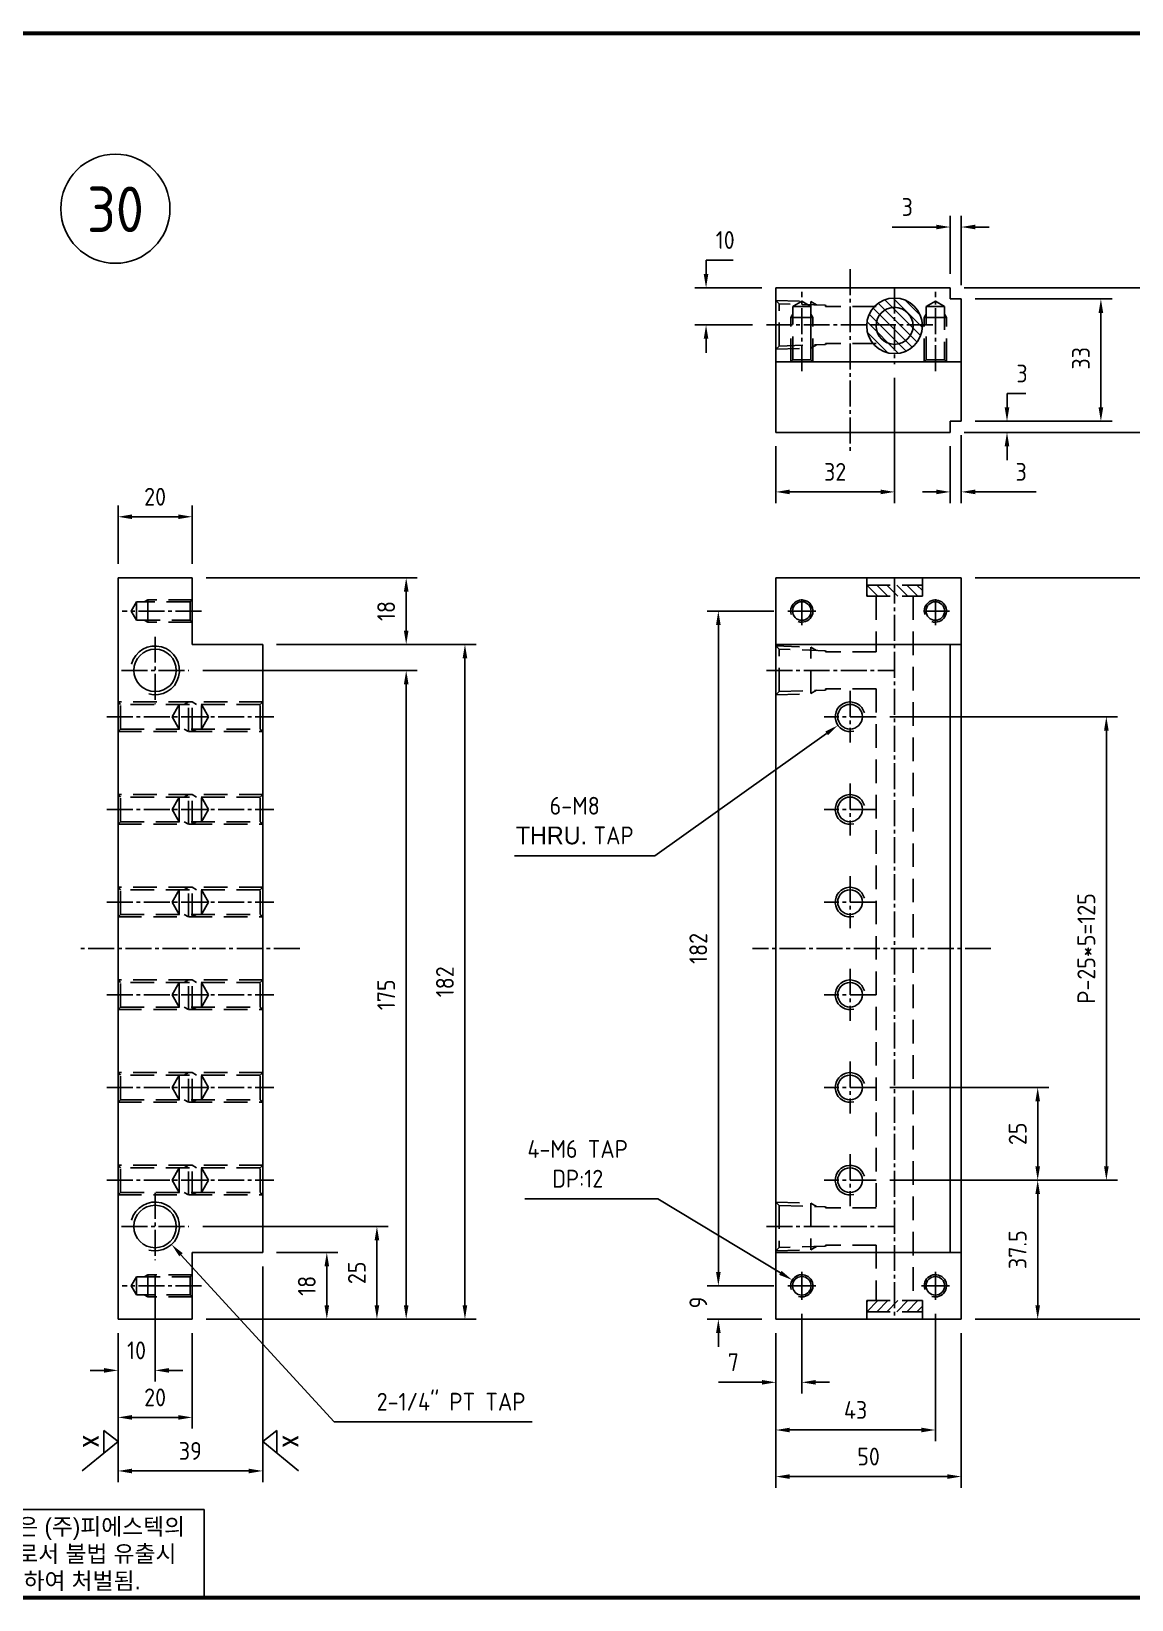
# Model space of a CAD drawing. Header units: millimetres. Extents: x 282 to 14566, y -4134 to 5341.
# Drawn here: x 8928.1 to 9224.7, y -357.8 to 65.2 of the extents above; entities that cross this region are included whole.
import ezdxf
from ezdxf.enums import TextEntityAlignment as Align

# ---------------------------------------------------------------- set-up
doc = ezdxf.new("R2010")
doc.units = ezdxf.units.MM
for name, pattern in [('CENTER', [50.8, 31.75, -6.35, 6.35, -6.35]), ('CENTER1', [10, 7, -1, 1, -1]), ('HIDDEN', [9.525, 6.35, -3.175])]:
    doc.linetypes.add(name, pattern=pattern)
for name, color, linetype in [('CENTER', 1, 'CENTER'), ('FORMAT-1', 7, 'Continuous'), ('HIDDEN', 2, 'HIDDEN'), ('THIN', 3, 'Continuous')]:
    doc.layers.add(name, color=color, linetype=linetype)
doc.styles.add('h1', font='')
doc.styles.add('HAN', font='')
doc.styles.get("Standard").update_dxf_attribs({"font": 'ISOCP.SHX', "bigfont": 'WHGTXT.SHX'})
doc.styles.get('h1').set_extended_font_data('New Gulim')
doc.styles.get('HAN').set_extended_font_data('GulimChe')
doc.dimstyles.new('PS-1.5', dxfattribs={"dimscale": 1.5, "dimtxt": 3.2, "dimasz": 2.5, "dimexe": 2, "dimexo": 2.5, "dimgap": 2, "dimtad": 1, "dimtoh": 1, "dimrnd": 0.05, "dimzin": 12, "dimdsep": 46, "dimtxsty": 'Standard', "dimcen": 0, "dimclrt": 2, "dimazin": 3, "dimtfac": 1, "dimtofl": 0, "dimtmove": 0, "dimatfit": 3, "dimfxl": 0, "dimtolj": 1, "dimtzin": 0, "dimarcsym": 0})

# ---------------------------------------------------------------- blocks, each defined once
blk = doc.blocks.new('*D708')
at = {"color": 0, "lineweight": -2}
for p, q in [((9182.53, -6.98), (9219.41, -6.98)), ((9216.41, -36.23), (9216.41, -10.73)), ((9182.53, -39.98), (9219.41, -39.98))]:
    blk.add_line(p, q, dxfattribs=at)
at = {"color": 0}
for points in [[(9215.79, -10.73), (9217.04, -10.73), (9216.41, -6.98)], [(9215.79, -36.23), (9217.04, -36.23), (9216.41, -39.98)]]:
    blk.add_solid(points, dxfattribs=at)
at = {"layer": 'DEFPOINTS', "color": 0}
for p in [(9178.78, -6.98), (9216.41, -6.98), (9178.78, -39.98)]:
    blk.add_point(p, dxfattribs=at)
at = {"color": 2, "insert": (9211.01, -22.98), "char_height": 4.8, "attachment_point": 5, "rotation": 90}
blk.add_mtext('\\A1;33', dxfattribs=at)
blk = doc.blocks.new('*D709')
at = {"color": 0, "lineweight": -2}
for p, q in [((9191.1, -36.23), (9191.1, -32.48)), ((9191.1, -32.48), (9196.22, -32.48)), ((9182.53, -39.98), (9194.1, -39.98)), ((9179.53, -42.98), (9194.1, -42.98)), ((9191.1, -46.73), (9191.1, -50.48))]:
    blk.add_line(p, q, dxfattribs=at)
at = {"color": 0}
for points in [[(9190.47, -36.23), (9191.72, -36.23), (9191.1, -39.98)], [(9190.47, -46.73), (9191.72, -46.73), (9191.1, -42.98)]]:
    blk.add_solid(points, dxfattribs=at)
at = {"layer": 'DEFPOINTS', "color": 0}
for p in [(9178.78, -39.98), (9191.1, -39.98), (9175.78, -42.98)]:
    blk.add_point(p, dxfattribs=at)
at = {"color": 2, "insert": (9195.16, -27.08), "char_height": 4.8, "attachment_point": 5}
blk.add_mtext('\\A1;3', dxfattribs=at)
blk = doc.blocks.new('*D710')
at = {"color": 0, "lineweight": -2}
for p, q in [((9178.78, -43.73), (9178.78, -62.02)), ((9175.78, -46.73), (9175.78, -62.02)), ((9172.03, -59.02), (9168.28, -59.02)), ((9182.53, -59.02), (9198.98, -59.02))]:
    blk.add_line(p, q, dxfattribs=at)
at = {"color": 0}
for points in [[(9172.03, -58.4), (9172.03, -59.65), (9175.78, -59.02)], [(9182.53, -58.4), (9182.53, -59.65), (9178.78, -59.02)]]:
    blk.add_solid(points, dxfattribs=at)
at = {"layer": 'DEFPOINTS', "color": 0}
for p in [(9178.78, -39.98), (9175.78, -42.98), (9178.78, -59.02)]:
    blk.add_point(p, dxfattribs=at)
at = {"color": 2, "insert": (9194.92, -53.62), "char_height": 4.8, "attachment_point": 5}
blk.add_mtext('\\A1;3', dxfattribs=at)
blk = doc.blocks.new('*D711')
at = {"color": 0, "lineweight": -2}
for p, q in [((9179.53, -3.98), (9237.79, -3.98)), ((9234.79, -39.23), (9234.79, -7.73)), ((9179.53, -42.98), (9237.79, -42.98))]:
    blk.add_line(p, q, dxfattribs=at)
at = {"color": 0}
for points in [[(9234.16, -7.73), (9235.41, -7.73), (9234.79, -3.98)], [(9234.16, -39.23), (9235.41, -39.23), (9234.79, -42.98)]]:
    blk.add_solid(points, dxfattribs=at)
at = {"layer": 'DEFPOINTS', "color": 0}
for p in [(9175.78, -3.98), (9234.79, -3.98), (9175.78, -42.98)]:
    blk.add_point(p, dxfattribs=at)
at = {"color": 2, "insert": (9229.39, -22.98), "char_height": 4.8, "attachment_point": 5, "rotation": 90}
blk.add_mtext('\\A1;39', dxfattribs=at)
blk = doc.blocks.new('*D712')
at = {"color": 0, "lineweight": -2}
for p, q in [((8951.44, -78.41), (8951.44, -62.73)), ((8971.44, -78.41), (8971.44, -62.73)), ((8955.19, -65.73), (8967.69, -65.73))]:
    blk.add_line(p, q, dxfattribs=at)
at = {"color": 0}
for points in [[(8955.19, -65.1), (8955.19, -66.35), (8951.44, -65.73)], [(8967.69, -65.1), (8967.69, -66.35), (8971.44, -65.73)]]:
    blk.add_solid(points, dxfattribs=at)
at = {"layer": 'DEFPOINTS', "color": 0}
for p in [(8971.44, -65.73), (8951.44, -82.16), (8971.44, -82.16)]:
    blk.add_point(p, dxfattribs=at)
at = {"color": 2, "insert": (8961.44, -60.33), "char_height": 4.8, "attachment_point": 5}
blk.add_mtext('\\A1;20', dxfattribs=at)
blk = doc.blocks.new('*D713')
at = {"color": 0, "lineweight": -2}
for p, q in [((8994.19, -264.16), (9010.73, -264.16)), ((9007.73, -278.41), (9007.73, -267.91)), ((8975.19, -282.16), (9010.73, -282.16))]:
    blk.add_line(p, q, dxfattribs=at)
at = {"color": 0}
for points in [[(9007.1, -267.91), (9008.35, -267.91), (9007.73, -264.16)], [(9007.1, -278.41), (9008.35, -278.41), (9007.73, -282.16)]]:
    blk.add_solid(points, dxfattribs=at)
at = {"layer": 'DEFPOINTS', "color": 0}
for p in [(8990.44, -264.16), (9007.73, -264.16), (8971.44, -282.16)]:
    blk.add_point(p, dxfattribs=at)
at = {"color": 2, "insert": (9002.33, -273.16), "char_height": 4.8, "attachment_point": 5, "rotation": 90}
blk.add_mtext('\\A1;18', dxfattribs=at)
blk = doc.blocks.new('*D714')
at = {"color": 0, "lineweight": -2}
for p, q in [((9182.53, -82.16), (9239.48, -82.16)), ((9236.48, -278.41), (9236.48, -85.91)), ((9182.53, -282.16), (9239.48, -282.16))]:
    blk.add_line(p, q, dxfattribs=at)
at = {"color": 0}
for points in [[(9235.86, -85.91), (9237.11, -85.91), (9236.48, -82.16)], [(9235.86, -278.41), (9237.11, -278.41), (9236.48, -282.16)]]:
    blk.add_solid(points, dxfattribs=at)
at = {"layer": 'DEFPOINTS', "color": 0}
for p in [(9178.78, -82.16), (9236.48, -82.16), (9178.78, -282.16)]:
    blk.add_point(p, dxfattribs=at)
at = {"color": 2, "insert": (9231.08, -182.16), "char_height": 4.8, "attachment_point": 5, "rotation": 90}
blk.add_mtext('\\A1;200', dxfattribs=at)
blk = doc.blocks.new('*D715')
at = {"color": 0, "lineweight": -2}
for p, q in [((9159.53, -219.66), (9202.37, -219.66)), ((9199.37, -240.91), (9199.37, -223.41)), ((9159.53, -244.66), (9202.37, -244.66))]:
    blk.add_line(p, q, dxfattribs=at)
at = {"color": 0}
for points in [[(9198.75, -223.41), (9200, -223.41), (9199.37, -219.66)], [(9198.75, -240.91), (9200, -240.91), (9199.37, -244.66)]]:
    blk.add_solid(points, dxfattribs=at)
at = {"layer": 'DEFPOINTS', "color": 0}
for p in [(9155.78, -219.66), (9199.37, -219.66), (9155.78, -244.66)]:
    blk.add_point(p, dxfattribs=at)
at = {"color": 2, "insert": (9193.97, -232.16), "char_height": 4.8, "attachment_point": 5, "rotation": 90}
blk.add_mtext('\\A1;25', dxfattribs=at)
blk = doc.blocks.new('*D716')
at = {"color": 0, "lineweight": -2}
for p, q in [((9159.53, -119.66), (9220.88, -119.66)), ((9217.88, -240.91), (9217.88, -123.41)), ((9159.53, -244.66), (9220.88, -244.66))]:
    blk.add_line(p, q, dxfattribs=at)
at = {"color": 0}
for points in [[(9217.26, -123.41), (9218.51, -123.41), (9217.88, -119.66)], [(9217.26, -240.91), (9218.51, -240.91), (9217.88, -244.66)]]:
    blk.add_solid(points, dxfattribs=at)
at = {"layer": 'DEFPOINTS', "color": 0}
for p in [(9155.78, -119.66), (9217.88, -119.66), (9155.78, -244.66)]:
    blk.add_point(p, dxfattribs=at)
at = {"color": 2, "insert": (9212.48, -182.16), "char_height": 4.8, "attachment_point": 5, "rotation": 90}
blk.add_mtext('\\A1;P-25*5=125', dxfattribs=at)
blk = doc.blocks.new('*D717')
at = {"color": 0, "lineweight": -2}
for p, q in [((9159.53, -244.66), (9202.37, -244.66)), ((9199.37, -278.41), (9199.37, -248.41)), ((9182.53, -282.16), (9202.37, -282.16))]:
    blk.add_line(p, q, dxfattribs=at)
at = {"color": 0}
for points in [[(9198.75, -248.41), (9200, -248.41), (9199.37, -244.66)], [(9198.75, -278.41), (9200, -278.41), (9199.37, -282.16)]]:
    blk.add_solid(points, dxfattribs=at)
at = {"layer": 'DEFPOINTS', "color": 0}
for p in [(9155.78, -244.66), (9199.37, -244.66), (9178.78, -282.16)]:
    blk.add_point(p, dxfattribs=at)
at = {"color": 2, "insert": (9193.97, -263.41), "char_height": 4.8, "attachment_point": 5, "rotation": 90}
blk.add_mtext('\\A1;37.5', dxfattribs=at)
blk = doc.blocks.new('*D718')
at = {"color": 0, "lineweight": -2}
for p, q in [((9128.26, -91.16), (9110.28, -91.16)), ((9113.28, -269.41), (9113.28, -94.91)), ((9128.26, -273.16), (9110.28, -273.16))]:
    blk.add_line(p, q, dxfattribs=at)
at = {"color": 0}
for points in [[(9112.66, -94.91), (9113.91, -94.91), (9113.28, -91.16)], [(9112.66, -269.41), (9113.91, -269.41), (9113.28, -273.16)]]:
    blk.add_solid(points, dxfattribs=at)
at = {"layer": 'DEFPOINTS', "color": 0}
for p in [(9113.28, -91.16), (9132.01, -91.16), (9132.01, -273.16)]:
    blk.add_point(p, dxfattribs=at)
at = {"color": 2, "insert": (9107.88, -182.16), "char_height": 4.8, "attachment_point": 5, "rotation": 90}
blk.add_mtext('\\A1;182', dxfattribs=at)
blk = doc.blocks.new('*D719')
at = {"color": 0, "lineweight": -2, "ltscale": 10}
for p, q in [((9096.2, -157.18), (9142.48, -124.16)), ((9058.31, -157.18), (9096.2, -157.18))]:
    blk.add_line(p, q, dxfattribs=at)
at = {"color": 0, "ltscale": 10}
blk.add_solid([(9142.11, -123.65), (9142.84, -124.67), (9145.53, -121.98)], dxfattribs=at)
at = {"layer": 'DEFPOINTS', "color": 0, "ltscale": 10}
for p in [(9152.04, -117.33), (9145.53, -121.98)]:
    blk.add_point(p, dxfattribs=at)
at = {"color": 2, "ltscale": 10, "insert": (9074.57, -147.71), "char_height": 4.8, "attachment_point": 5}
blk.add_mtext('\\A1;6-M8\\P{\\fGulim|b0|i0|c129|p50;THRU. }TAP ', dxfattribs=at)
blk = doc.blocks.new('t3')
for p, q in [((0, 15.88), (46.25, 15.88)), ((0, 15.88), (0, 0)), ((46.25, 15.88), (46.25, 0)), ((0, 0), (46.25, 0))]:
    blk.add_line(p, q)
at = {"color": 1, "style": 'h1'}
for s, p in [('이도면은 (주)피에스텍의', (1.4, 11.29)), ('자산으로서 불법 유출시', (1.4, 6.41)), ('법에 의하여 처벌됨.', (1.4, 1.52))]:
    blk.add_text(s, height=3, dxfattribs=at).set_placement(p)
blk = doc.blocks.new('format-3')
at = {"layer": 'FORMAT-1', "const_width": 0.7}
blk.add_lwpolyline([(13, 5), (13, 286.3), (414.5, 286.3), (414.5, 5)], close=True, dxfattribs=at)
blk.add_blockref('t3', (13, 5))
at = {"style": 'HAN'}
for tag, height, p in [('MODEL-NAME', 3, (386.1, 31.53)), ('SCALE', 2.7, (320.81, 26.29)), ('PART-NAME', 3, (386.1, 26.29)), ('PART-NO', 3, (386.1, 21.01)), ('DRA-BY', 3, (260.72, 19.44)), ('CH-BY', 3, (277.21, 19.44)), ('APP-BY', 3, (293.7, 19.44)), ('DRA-DATE', 2.5, (260.72, 7.47)), ('CH-DATE', 2.5, (277.21, 7.47)), ('APP-DATE', 2.5, (293.7, 7.47)), ('관련업체', 3, (333.52, 9.26))]:
    blk.add_attdef(tag, text='', height=height, dxfattribs=at).set_placement(p, align=Align.MIDDLE_CENTER)
blk = doc.blocks.new('*D720')
at = {"color": 0, "lineweight": -2, "ltscale": 10}
for p, q in [((8974.27, -257.16), (9024.23, -257.16)), ((9021.23, -278.41), (9021.23, -260.91)), ((8975.19, -282.16), (9024.23, -282.16))]:
    blk.add_line(p, q, dxfattribs=at)
at = {"color": 0, "ltscale": 10}
for points in [[(9020.61, -260.91), (9021.86, -260.91), (9021.23, -257.16)], [(9020.61, -278.41), (9021.86, -278.41), (9021.23, -282.16)]]:
    blk.add_solid(points, dxfattribs=at)
at = {"layer": 'DEFPOINTS', "color": 0, "ltscale": 10}
for p in [(8970.52, -257.16), (9021.23, -257.16), (8971.44, -282.16)]:
    blk.add_point(p, dxfattribs=at)
at = {"color": 2, "ltscale": 10, "insert": (9015.83, -269.66), "char_height": 4.8, "attachment_point": 5, "rotation": 90}
blk.add_mtext('\\A1;25', dxfattribs=at)
blk = doc.blocks.new('*D721')
at = {"color": 0, "lineweight": -2, "ltscale": 10}
for p, q in [((8974.27, -107.16), (9032.13, -107.16)), ((9029.13, -278.41), (9029.13, -110.91)), ((8975.19, -282.16), (9032.13, -282.16))]:
    blk.add_line(p, q, dxfattribs=at)
at = {"color": 0, "ltscale": 10}
for points in [[(9028.51, -110.91), (9029.76, -110.91), (9029.13, -107.16)], [(9028.51, -278.41), (9029.76, -278.41), (9029.13, -282.16)]]:
    blk.add_solid(points, dxfattribs=at)
at = {"layer": 'DEFPOINTS', "color": 0, "ltscale": 10}
for p in [(8970.52, -107.16), (9029.13, -107.16), (8971.44, -282.16)]:
    blk.add_point(p, dxfattribs=at)
at = {"color": 2, "ltscale": 10, "insert": (9023.73, -194.66), "char_height": 4.8, "attachment_point": 5, "rotation": 90}
blk.add_mtext('\\A1;175', dxfattribs=at)
blk = doc.blocks.new('*D722')
at = {"color": 0, "lineweight": -2, "ltscale": 10}
for p, q in [((8994.19, -100.16), (9047.97, -100.16)), ((9044.97, -103.91), (9044.97, -278.41)), ((8975.19, -282.16), (9047.97, -282.16))]:
    blk.add_line(p, q, dxfattribs=at)
at = {"color": 0, "ltscale": 10}
for points in [[(9044.34, -103.91), (9045.59, -103.91), (9044.97, -100.16)], [(9044.34, -278.41), (9045.59, -278.41), (9044.97, -282.16)]]:
    blk.add_solid(points, dxfattribs=at)
at = {"layer": 'DEFPOINTS', "color": 0, "ltscale": 10}
for p in [(8990.44, -100.16), (8971.44, -282.16), (9044.97, -282.16)]:
    blk.add_point(p, dxfattribs=at)
at = {"color": 2, "ltscale": 10, "insert": (9039.57, -191.16), "char_height": 4.8, "attachment_point": 5, "rotation": 90}
blk.add_mtext('\\A1;182', dxfattribs=at)
blk = doc.blocks.new('*D723')
at = {"color": 0, "lineweight": -2, "ltscale": 10}
for p, q in [((8975.19, -82.16), (9032.13, -82.16)), ((9029.13, -96.41), (9029.13, -85.91)), ((8994.19, -100.16), (9032.13, -100.16))]:
    blk.add_line(p, q, dxfattribs=at)
at = {"color": 0, "ltscale": 10}
for points in [[(9028.51, -85.91), (9029.76, -85.91), (9029.13, -82.16)], [(9028.51, -96.41), (9029.76, -96.41), (9029.13, -100.16)]]:
    blk.add_solid(points, dxfattribs=at)
at = {"layer": 'DEFPOINTS', "color": 0, "ltscale": 10}
for p in [(8971.44, -82.16), (9029.13, -82.16), (8990.44, -100.16)]:
    blk.add_point(p, dxfattribs=at)
at = {"color": 2, "ltscale": 10, "insert": (9023.73, -91.16), "char_height": 4.8, "attachment_point": 5, "rotation": 90}
blk.add_mtext('\\A1;18', dxfattribs=at)
blk = doc.blocks.new('*D730')
at = {"color": 0, "lineweight": -2, "ltscale": 10}
for p, q in [((8961.44, -269.99), (8961.44, -298.97)), ((8951.44, -285.91), (8951.44, -298.97)), ((8947.69, -295.97), (8943.94, -295.97)), ((8965.19, -295.97), (8968.94, -295.97))]:
    blk.add_line(p, q, dxfattribs=at)
at = {"color": 0, "ltscale": 10}
for points in [[(8947.69, -295.35), (8947.69, -296.6), (8951.44, -295.97)], [(8965.19, -295.35), (8965.19, -296.6), (8961.44, -295.97)]]:
    blk.add_solid(points, dxfattribs=at)
at = {"layer": 'DEFPOINTS', "color": 0, "ltscale": 10}
for p in [(8961.44, -266.24), (8951.44, -282.16), (8961.44, -295.97)]:
    blk.add_point(p, dxfattribs=at)
at = {"color": 2, "ltscale": 10, "insert": (8956.44, -290.57), "char_height": 4.8, "attachment_point": 5}
blk.add_mtext('\\A1;10', dxfattribs=at)
blk = doc.blocks.new('*D731')
at = {"color": 0, "lineweight": -2, "ltscale": 10}
for p, q in [((9113.28, -269.41), (9113.28, -265.66)), ((9128.26, -273.16), (9110.28, -273.16)), ((9125.03, -282.16), (9110.28, -282.16)), ((9113.28, -285.91), (9113.28, -289.66))]:
    blk.add_line(p, q, dxfattribs=at)
at = {"color": 0, "ltscale": 10}
for points in [[(9112.66, -269.41), (9113.91, -269.41), (9113.28, -273.16)], [(9112.66, -285.91), (9113.91, -285.91), (9113.28, -282.16)]]:
    blk.add_solid(points, dxfattribs=at)
at = {"layer": 'DEFPOINTS', "color": 0, "ltscale": 10}
for p in [(9113.28, -273.16), (9132.01, -273.16), (9128.78, -282.16)]:
    blk.add_point(p, dxfattribs=at)
at = {"color": 2, "ltscale": 10, "insert": (9107.88, -277.66), "char_height": 4.8, "attachment_point": 5, "rotation": 90}
blk.add_mtext('\\A1;9', dxfattribs=at)
blk = doc.blocks.new('*D724')
at = {"color": 0, "lineweight": -2, "ltscale": 10}
for p, q in [((8990.44, -267.91), (8990.44, -326.1)), ((8951.44, -285.91), (8951.44, -326.1)), ((8986.69, -323.1), (8955.19, -323.1))]:
    blk.add_line(p, q, dxfattribs=at)
at = {"color": 0, "ltscale": 10}
for points in [[(8955.19, -322.48), (8955.19, -323.73), (8951.44, -323.1)], [(8986.69, -322.48), (8986.69, -323.73), (8990.44, -323.1)]]:
    blk.add_solid(points, dxfattribs=at)
at = {"layer": 'DEFPOINTS', "color": 0, "ltscale": 10}
for p in [(8990.44, -264.16), (8951.44, -282.16), (8951.44, -323.1)]:
    blk.add_point(p, dxfattribs=at)
at = {"color": 2, "ltscale": 10, "insert": (8970.94, -317.7), "char_height": 4.8, "attachment_point": 5}
blk.add_mtext('\\A1;39', dxfattribs=at)
blk = doc.blocks.new('*D732')
at = {"color": 0, "lineweight": -2, "ltscale": 10}
for p, q in [((9109.97, -0.23), (9109.97, 3.52)), ((9109.97, 3.52), (9117.29, 3.52)), ((9125.03, -3.98), (9106.97, -3.98)), ((9122.53, -13.98), (9106.97, -13.98)), ((9109.97, -17.73), (9109.97, -21.48))]:
    blk.add_line(p, q, dxfattribs=at)
at = {"color": 0, "ltscale": 10}
for points in [[(9109.34, -0.23), (9110.59, -0.23), (9109.97, -3.98)], [(9109.34, -17.73), (9110.59, -17.73), (9109.97, -13.98)]]:
    blk.add_solid(points, dxfattribs=at)
at = {"layer": 'DEFPOINTS', "color": 0, "ltscale": 10}
for p in [(9109.97, -3.98), (9128.78, -3.98), (9126.28, -13.98)]:
    blk.add_point(p, dxfattribs=at)
at = {"color": 2, "ltscale": 10, "insert": (9115.13, 8.92), "char_height": 4.8, "attachment_point": 5}
blk.add_mtext('\\A1;10', dxfattribs=at)
blk = doc.blocks.new('*D733')
at = {"color": 0, "lineweight": -2, "ltscale": 10}
for p, q in [((9160.78, -28.29), (9160.78, -62.02)), ((9128.78, -46.73), (9128.78, -62.02)), ((9157.03, -59.02), (9132.53, -59.02))]:
    blk.add_line(p, q, dxfattribs=at)
at = {"color": 0, "ltscale": 10}
for points in [[(9132.53, -58.4), (9132.53, -59.65), (9128.78, -59.02)], [(9157.03, -58.4), (9157.03, -59.65), (9160.78, -59.02)]]:
    blk.add_solid(points, dxfattribs=at)
at = {"layer": 'DEFPOINTS', "color": 0, "ltscale": 10}
for p in [(9160.78, -24.54), (9128.78, -42.98), (9128.78, -59.02)]:
    blk.add_point(p, dxfattribs=at)
at = {"color": 2, "ltscale": 10, "insert": (9144.78, -53.62), "char_height": 4.8, "attachment_point": 5}
blk.add_mtext('\\A1;32', dxfattribs=at)
blk = doc.blocks.new('*D725')
at = {"color": 0, "lineweight": -2, "ltscale": 10}
for p, q in [((9009.67, -309.83), (8968.41, -264.78)), ((9063.12, -309.83), (9009.67, -309.83))]:
    blk.add_line(p, q, dxfattribs=at)
at = {"color": 0, "ltscale": 10}
blk.add_solid([(8968.87, -264.35), (8967.95, -265.2), (8965.88, -262.01)], dxfattribs=at)
at = {"layer": 'DEFPOINTS', "color": 0, "ltscale": 10}
for p in [(8957, -252.31), (8965.88, -262.01)]:
    blk.add_point(p, dxfattribs=at)
at = {"color": 2, "ltscale": 10, "insert": (9041.24, -304.43), "char_height": 4.8, "attachment_point": 5}
blk.add_mtext('\\A1;2-1/4" PT TAP', dxfattribs=at)
blk = doc.blocks.new('*D706')
at = {"color": 0, "lineweight": -2, "ltscale": 10}
for p, q in [((9135.78, -280.68), (9135.78, -302.18)), ((9128.78, -285.91), (9128.78, -302.18)), ((9125.03, -299.18), (9113.36, -299.18)), ((9139.53, -299.18), (9143.28, -299.18))]:
    blk.add_line(p, q, dxfattribs=at)
at = {"color": 0, "ltscale": 10}
for points in [[(9125.03, -298.56), (9125.03, -299.81), (9128.78, -299.18)], [(9139.53, -298.56), (9139.53, -299.81), (9135.78, -299.18)]]:
    blk.add_solid(points, dxfattribs=at)
at = {"layer": 'DEFPOINTS', "color": 0, "ltscale": 10}
for p in [(9135.78, -276.93), (9128.78, -282.16), (9128.78, -299.18)]:
    blk.add_point(p, dxfattribs=at)
at = {"color": 2, "ltscale": 10, "insert": (9117.32, -293.78), "char_height": 4.8, "attachment_point": 5}
blk.add_mtext('\\A1;7', dxfattribs=at)
blk = doc.blocks.new('*D726')
at = {"color": 0, "lineweight": -2, "ltscale": 10}
for p, q in [((9171.78, -280.68), (9171.78, -315.05)), ((9128.78, -285.91), (9128.78, -315.05)), ((9132.53, -312.05), (9168.03, -312.05))]:
    blk.add_line(p, q, dxfattribs=at)
at = {"color": 0, "ltscale": 10}
for points in [[(9132.53, -311.43), (9132.53, -312.68), (9128.78, -312.05)], [(9168.03, -311.43), (9168.03, -312.68), (9171.78, -312.05)]]:
    blk.add_solid(points, dxfattribs=at)
at = {"layer": 'DEFPOINTS', "color": 0, "ltscale": 10}
for p in [(9171.78, -276.93), (9128.78, -282.16), (9171.78, -312.05)]:
    blk.add_point(p, dxfattribs=at)
at = {"color": 2, "ltscale": 10, "insert": (9150.28, -306.65), "char_height": 4.8, "attachment_point": 5}
blk.add_mtext('\\A1;43', dxfattribs=at)
blk = doc.blocks.new('*D727')
at = {"color": 0, "lineweight": -2, "ltscale": 10}
for p, q in [((9128.78, -285.91), (9128.78, -327.61)), ((9178.78, -285.91), (9178.78, -327.61)), ((9132.53, -324.61), (9175.03, -324.61))]:
    blk.add_line(p, q, dxfattribs=at)
at = {"color": 0, "ltscale": 10}
for points in [[(9132.53, -323.99), (9132.53, -325.24), (9128.78, -324.61)], [(9175.03, -323.99), (9175.03, -325.24), (9178.78, -324.61)]]:
    blk.add_solid(points, dxfattribs=at)
at = {"layer": 'DEFPOINTS', "color": 0, "ltscale": 10}
for p in [(9128.78, -282.16), (9178.78, -282.16), (9178.78, -324.61)]:
    blk.add_point(p, dxfattribs=at)
at = {"color": 2, "ltscale": 10, "insert": (9153.78, -319.21), "char_height": 4.8, "attachment_point": 5}
blk.add_mtext('\\A1;50', dxfattribs=at)
blk = doc.blocks.new('*D728')
at = {"color": 0, "lineweight": -2, "ltscale": 10}
for p, q in [((9061.09, -249.69), (9096.99, -249.69)), ((9096.99, -249.69), (9130.01, -269.66))]:
    blk.add_line(p, q, dxfattribs=at)
at = {"color": 0, "ltscale": 10}
blk.add_solid([(9130.33, -269.13), (9129.68, -270.2), (9133.22, -271.61)], dxfattribs=at)
at = {"layer": 'DEFPOINTS', "color": 0, "ltscale": 10}
for p in [(9133.22, -271.61), (9138.35, -274.71)]:
    blk.add_point(p, dxfattribs=at)
at = {"color": 2, "ltscale": 10, "insert": (9075.36, -240.26), "char_height": 4.8, "attachment_point": 5}
blk.add_mtext('\\A1;4-M6 TAP\\PDP:12', dxfattribs=at)
blk = doc.blocks.new('*D707')
at = {"color": 0, "lineweight": -2, "ltscale": 10}
for p, q in [((9175.78, -0.23), (9175.78, 15.42)), ((9178.78, -3.23), (9178.78, 15.42)), ((9172.03, 12.42), (9160.17, 12.42)), ((9182.53, 12.42), (9186.28, 12.42))]:
    blk.add_line(p, q, dxfattribs=at)
at = {"color": 0, "ltscale": 10}
for points in [[(9172.03, 13.05), (9172.03, 11.8), (9175.78, 12.42)], [(9182.53, 13.05), (9182.53, 11.8), (9178.78, 12.42)]]:
    blk.add_solid(points, dxfattribs=at)
at = {"layer": 'DEFPOINTS', "color": 0, "ltscale": 10}
for p in [(9175.78, 12.42), (9175.78, -3.98), (9178.78, -6.98)]:
    blk.add_point(p, dxfattribs=at)
at = {"color": 2, "ltscale": 10, "insert": (9164.22, 17.82), "char_height": 4.8, "attachment_point": 5}
blk.add_mtext('\\A1;3', dxfattribs=at)
blk = doc.blocks.new('*D729')
at = {"color": 0, "lineweight": -2, "ltscale": 10}
for p, q in [((8951.44, -285.91), (8951.44, -311.65)), ((8971.44, -285.91), (8971.44, -311.65)), ((8967.69, -308.65), (8955.19, -308.65))]:
    blk.add_line(p, q, dxfattribs=at)
at = {"color": 0, "ltscale": 10}
for points in [[(8955.19, -308.03), (8955.19, -309.28), (8951.44, -308.65)], [(8967.69, -308.03), (8967.69, -309.28), (8971.44, -308.65)]]:
    blk.add_solid(points, dxfattribs=at)
at = {"layer": 'DEFPOINTS', "color": 0, "ltscale": 10}
for p in [(8951.44, -282.16), (8971.44, -282.16), (8951.44, -308.65)]:
    blk.add_point(p, dxfattribs=at)
at = {"color": 2, "ltscale": 10, "insert": (8961.44, -303.25), "char_height": 4.8, "attachment_point": 5}
blk.add_mtext('\\A1;20', dxfattribs=at)

msp = doc.modelspace()

# ---------------------------------------------------------------- hatches: boundary and pattern name
h = msp.add_hatch()
h.set_pattern_fill('ANSI31,_I', color=256, scale=0.6, style=2)
h.set_pattern_definition([(135, (143080.7798, 51527.7312), (1.347038418, 1.347038418), [])])
h.paths.add_polyline_path([(9168.284, -14.229, 1), (9153.284, -14.229, 1)])
h.paths.add_polyline_path([(9165.784, -14.229, 1), (9155.784, -14.229, 1)], flags=16)
at = {"layer": 'HIDDEN'}
h = msp.add_hatch(dxfattribs=at)
h.set_pattern_fill('ANSI31', color=256, scale=0.6, style=0)
h.set_pattern_definition([(135, (143080.7798, 51526.7493), (1.347038418, 1.347038418), [])])
h.paths.add_polyline_path([(9168.284, -87.158), (9168.284, -84.158), (9153.284, -84.158), (9153.284, -87.158)])
h = msp.add_hatch(dxfattribs=at)
h.set_pattern_fill('ANSI31', color=256, scale=0.6, style=0)
h.set_pattern_definition([(225, (143080.7798, -51891.065), (1.347038418, -1.347038418), [])])
h.paths.add_polyline_path([(9168.284, -277.158), (9168.284, -280.158), (9153.284, -280.158), (9153.284, -277.158)])

# ---------------------------------------------------------------- linework, layer by layer
at = {"color": 1, "linetype": 'CENTER1'}
for p, q in [((9148.784, 1.021), (9148.784, -47.979)), ((9160.784, -3.92), (9160.784, -24.538)), ((9135.784, -26.479), (9135.784, -5.059)), ((9171.784, -26.479), (9171.784, -5.059)), ((9126.284, -13.979), (9160.784, -13.977)), ((9171.093, -13.979), (9150.475, -13.979)), ((9135.784, -94.934), (9135.784, -87.382)), ((9171.784, -94.934), (9171.784, -87.382)), ((8973.938, -91.158), (8952.519, -91.158)), ((9175.56, -91.158), (9168.008, -91.158)), ((8961.438, -98.079), (8961.438, -116.236)), ((8952.36, -107.158), (8970.517, -107.158)), ((9126.284, -107.158), (9160.784, -107.155)), ((9148.784, -112.658), (9148.784, -126.658)), ((8948.438, -119.658), (8993.438, -119.658)), ((9155.784, -119.658), (9141.784, -119.658)), ((9148.784, -137.658), (9148.784, -151.658)), ((8948.438, -144.658), (8993.438, -144.658)), ((9155.784, -144.658), (9141.784, -144.658)), ((9148.784, -162.658), (9148.784, -176.658)), ((8948.438, -169.658), (8993.438, -169.658)), ((9155.784, -169.658), (9141.784, -169.658)), ((9000.438, -182.158), (8941.438, -182.158)), ((9186.784, -182.158), (9122.502, -182.158)), ((9148.784, -187.658), (9148.784, -201.658)), ((8948.438, -194.658), (8993.438, -194.658)), ((9155.784, -194.658), (9141.784, -194.658)), ((9148.784, -212.658), (9148.784, -226.658)), ((8948.438, -219.658), (8993.438, -219.658)), ((9155.784, -219.658), (9141.784, -219.658)), ((9148.784, -237.658), (9148.784, -251.658)), ((8948.438, -244.658), (8993.438, -244.658)), ((9155.784, -244.658), (9141.784, -244.658)), ((8961.438, -248.079), (8961.438, -266.236)), ((8952.36, -257.158), (8970.517, -257.158)), ((9126.284, -257.158), (9160.784, -257.16)), ((8973.938, -273.158), (8952.519, -273.158))]:
    msp.add_line(p, q, dxfattribs=at)
at = {"color": 1}
for p, q in [((9128.784, -42.979), (9128.784, -3.979)), ((9175.784, -3.979), (9128.784, -3.979)), ((9175.784, -6.979), (9175.784, -3.979)), ((9175.784, -6.979), (9178.784, -6.979)), ((9178.784, -39.979), (9178.784, -6.979)), ((9128.784, -23.979), (9178.784, -23.979)), ((9175.784, -39.979), (9178.784, -39.979)), ((9175.784, -42.979), (9175.784, -39.979)), ((9175.784, -42.979), (9128.784, -42.979)), ((8951.438, -82.158), (8951.438, -282.158)), ((8971.438, -82.158), (8951.438, -82.158)), ((8971.438, -82.158), (8971.438, -100.158)), ((9128.784, -82.158), (9128.784, -282.158)), ((9128.784, -82.158), (9178.784, -82.158)), ((9178.784, -82.158), (9178.784, -282.158)), ((8990.438, -100.158), (8971.438, -100.158)), ((8990.438, -100.158), (8990.438, -264.158)), ((9128.784, -100.158), (9178.784, -100.158)), ((9175.784, -100.158), (9175.784, -264.158)), ((8990.438, -264.158), (8971.438, -264.158)), ((8971.438, -282.158), (8971.438, -264.158)), ((9128.784, -264.158), (9178.784, -264.158)), ((8971.438, -282.158), (8951.438, -282.158)), ((9128.784, -282.158), (9178.784, -282.158))]:
    msp.add_line(p, q, dxfattribs=at)
at = {"color": 2}
for p, q in [((8951.438, -315.134), (8947.658, -312.141)), ((8947.658, -312.141), (8947.658, -318.239)), ((8990.438, -315.134), (8994.219, -312.141)), ((8994.219, -312.141), (8994.219, -318.239)), ((8951.438, -315.134), (8941.753, -323.088)), ((8990.438, -315.134), (9000.123, -323.088))]:
    msp.add_line(p, q, dxfattribs=at)
at = {"color": 1, "linetype": 'CENTER1'}
msp.add_lwpolyline([(9160.784, -82.158), (9160.784, -282.158)], dxfattribs=at)
at = {"ltscale": 10}
for centre, radius in [((8950.73, 17.354), 14.72), ((9148.784, -119.658), 3.323), ((9148.784, -144.658), 3.323), ((9148.784, -169.658), 3.323), ((9148.784, -194.658), 3.323), ((9148.784, -219.658), 3.323), ((9148.784, -244.658), 3.323)]:
    msp.add_circle(centre, radius, dxfattribs=at)
at = {"color": 1}
for centre, radius in [((9160.784, -14.229), 7.5), ((9160.784, -14.229), 5), ((9135.784, -91.158), 2.5), ((9171.784, -91.158), 2.5), ((9135.784, -273.158), 2.5), ((9171.784, -273.158), 2.5)]:
    msp.add_circle(centre, radius, dxfattribs=at)
for centre in [(8961.438, -107.158), (8961.438, -257.158)]:
    msp.add_circle(centre, 5.722)
for centre, start, end in [((9135.784, -91.158), 250.95589, 198.14648), ((9171.784, -91.158), 250.95589, 198.14648), ((9135.784, -273.158), 251.85352, 199.04411), ((9171.784, -273.158), 251.85352, 199.04411)]:
    msp.add_arc(centre, 3, start, end)
at = {"layer": 'CENTER', "ltscale": 10}
for p, q in [((9139.56, -91.158), (9132.008, -91.158)), ((9135.784, -269.382), (9135.784, -276.934)), ((9171.784, -269.382), (9171.784, -276.934)), ((9132.008, -273.158), (9139.56, -273.158)), ((9168.008, -273.158), (9175.56, -273.158))]:
    msp.add_line(p, q, dxfattribs=at)
at = {"layer": 'HIDDEN'}
for p, q in [((9128.784, -7.401), (9128.784, -20.558)), ((9129.668, -19.674), (9129.668, -8.284)), ((9138.184, -20.264), (9138.184, -7.695)), ((9132.784, -11.979), (9138.784, -11.979)), ((9133.325, -8.979), (9138.243, -8.979)), ((9142.195, -8.979), (9142.195, -8.676)), ((9143.784, -8.978), (9142.195, -8.979)), ((9155.784, -8.978), (9143.781, -8.978)), ((9168.784, -11.979), (9174.784, -11.979)), ((9169.325, -8.979), (9174.243, -8.979)), ((9143.784, -18.978), (9142.195, -18.979)), ((9142.195, -19.283), (9142.195, -18.979)), ((9155.784, -18.978), (9143.784, -18.978)), ((9133.325, -23.438), (9138.243, -23.438)), ((9169.325, -23.438), (9174.243, -23.438)), ((9153.284, -87.158), (9153.284, -82.158)), ((9153.284, -84.158), (9168.284, -84.158)), ((9168.284, -87.158), (9168.284, -82.158)), ((8956.438, -88.699), (8956.438, -93.617)), ((8959.438, -88.158), (8959.438, -94.158)), ((8970.897, -88.699), (8970.897, -93.617)), ((9153.284, -87.158), (9168.284, -87.158)), ((9155.784, -87.158), (9155.784, -102.156)), ((9165.784, -87.158), (9165.784, -277.158)), ((9128.784, -100.579), (9128.784, -113.736)), ((9129.668, -112.853), (9129.668, -101.463)), ((9138.184, -113.443), (9138.184, -100.873)), ((9142.195, -102.158), (9142.195, -101.854)), ((9143.784, -102.156), (9142.195, -102.158)), ((9155.784, -102.156), (9143.781, -102.156)), ((9143.784, -112.157), (9142.195, -112.158)), ((9142.195, -112.461), (9142.195, -112.158)), ((9155.784, -112.157), (9143.784, -112.157)), ((9155.784, -112.157), (9155.784, -252.159)), ((8990.438, -115.658), (8951.438, -115.658)), ((8989.762, -116.334), (8952.115, -116.334)), ((8967.938, -122.981), (8967.938, -116.334)), ((8970.438, -123.658), (8970.438, -115.658)), ((8971.438, -123.658), (8971.438, -115.658)), ((8973.938, -122.981), (8973.938, -116.334)), ((8951.438, -123.658), (8990.438, -123.658)), ((8952.115, -122.981), (8989.762, -122.981)), ((8990.438, -140.658), (8951.438, -140.658)), ((8989.762, -141.334), (8952.115, -141.334)), ((8967.938, -147.981), (8967.938, -141.334)), ((8970.438, -148.658), (8970.438, -140.658)), ((8971.438, -148.658), (8971.438, -140.658)), ((8973.938, -147.981), (8973.938, -141.334)), ((8952.115, -147.981), (8989.762, -147.981)), ((8951.438, -148.658), (8990.438, -148.658)), ((8990.438, -165.658), (8951.438, -165.658)), ((8989.762, -166.334), (8952.115, -166.334)), ((8967.938, -172.981), (8967.938, -166.334)), ((8970.438, -173.658), (8970.438, -165.658)), ((8971.438, -173.658), (8971.438, -165.658)), ((8973.938, -172.981), (8973.938, -166.334)), ((8952.115, -172.981), (8989.762, -172.981)), ((8951.438, -173.658), (8990.438, -173.658)), ((8990.438, -190.658), (8951.438, -190.658)), ((8989.762, -191.334), (8952.115, -191.334)), ((8967.938, -197.981), (8967.938, -191.334)), ((8970.438, -198.658), (8970.438, -190.658)), ((8971.438, -198.658), (8971.438, -190.658)), ((8973.938, -197.981), (8973.938, -191.334)), ((8951.438, -198.658), (8990.438, -198.658)), ((8952.115, -197.981), (8989.762, -197.981)), ((8990.438, -215.658), (8951.438, -215.658)), ((8970.438, -223.658), (8970.438, -215.658)), ((8971.438, -223.658), (8971.438, -215.658)), ((8989.762, -216.334), (8952.115, -216.334)), ((8967.938, -222.981), (8967.938, -216.334)), ((8973.938, -222.981), (8973.938, -216.334)), ((8951.438, -223.658), (8990.438, -223.658)), ((8952.115, -222.981), (8989.762, -222.981)), ((8990.438, -240.658), (8951.438, -240.658)), ((8970.438, -248.658), (8970.438, -240.658)), ((8971.438, -248.658), (8971.438, -240.658)), ((8989.762, -241.334), (8952.115, -241.334)), ((8967.938, -247.981), (8967.938, -241.334)), ((8973.938, -247.981), (8973.938, -241.334)), ((8951.438, -248.658), (8990.438, -248.658)), ((8952.115, -247.981), (8989.762, -247.981)), ((9128.784, -263.736), (9128.784, -250.579)), ((9129.668, -251.463), (9129.668, -262.853)), ((9138.184, -250.873), (9138.184, -263.443)), ((9142.195, -251.854), (9142.195, -252.158)), ((9143.784, -252.159), (9142.195, -252.158)), ((9155.784, -252.159), (9143.784, -252.159)), ((9143.784, -262.16), (9142.195, -262.158)), ((9142.195, -262.158), (9142.195, -262.461)), ((9155.784, -262.16), (9143.784, -262.16)), ((9155.784, -262.16), (9155.784, -277.158)), ((8956.438, -275.617), (8956.438, -270.699)), ((8959.438, -276.158), (8959.438, -270.158)), ((8970.897, -275.617), (8970.897, -270.699)), ((9153.284, -277.158), (9168.284, -277.158)), ((9153.284, -277.158), (9153.284, -282.158)), ((9168.284, -277.158), (9168.284, -282.158)), ((9153.284, -280.158), (9168.284, -280.158))]:
    msp.add_line(p, q, dxfattribs=at)
for points in [[(9128.784, -7.401), (9138.184, -7.695), (9139.752, -8.6)], [(9142.37, -8.979), (9142.195, -8.676), (9129.668, -8.284), (9128.784, -7.401)], [(9132.784, -23.979), (9133.325, -23.438), (9133.325, -8.979), (9135.784, -7.559), (9138.243, -8.979), (9138.243, -23.438), (9138.784, -23.979)], [(9168.784, -23.979), (9169.325, -23.438), (9169.325, -8.979), (9171.784, -7.559), (9174.243, -8.979), (9174.243, -23.438), (9174.784, -23.979)], [(9132.784, -23.979), (9132.784, -11.979), (9133.325, -11.041)], [(9138.784, -23.979), (9138.784, -11.979), (9138.243, -11.041)], [(9168.784, -23.979), (9168.784, -11.979), (9169.325, -11.041)], [(9174.784, -23.979), (9174.784, -11.979), (9174.243, -11.041)], [(9128.784, -20.558), (9129.668, -19.674), (9142.195, -19.283), (9142.37, -18.979)], [(9128.784, -20.558), (9138.184, -20.264), (9139.752, -19.359)], [(8971.438, -88.158), (8970.897, -88.699), (8956.438, -88.699), (8955.019, -91.158), (8956.438, -93.617), (8970.897, -93.617), (8971.438, -94.158)], [(8971.438, -88.158), (8959.438, -88.158), (8958.501, -88.699)], [(8971.438, -94.158), (8959.438, -94.158), (8958.501, -93.617)], [(9128.784, -100.579), (9138.184, -100.873), (9139.752, -101.778)], [(9142.37, -102.158), (9142.195, -101.854), (9129.668, -101.463), (9128.784, -100.579)], [(9128.784, -113.736), (9129.668, -112.853), (9142.195, -112.461), (9142.37, -112.158)], [(9128.784, -113.736), (9138.184, -113.443), (9139.752, -112.538)], [(8951.438, -123.658), (8952.115, -122.981), (8952.115, -116.334), (8951.438, -115.658)], [(8967.938, -122.981), (8966.019, -119.658), (8967.938, -116.334)], [(8969.266, -116.334), (8970.438, -115.658)], [(8972.61, -116.334), (8971.438, -115.658)], [(8973.938, -122.981), (8975.857, -119.658), (8973.938, -116.334)], [(8990.438, -123.658), (8989.762, -122.981), (8989.762, -116.334), (8990.438, -115.658)], [(8970.438, -123.658), (8969.266, -122.981)], [(8971.438, -123.658), (8972.61, -122.981)], [(8951.438, -148.658), (8952.115, -147.981), (8952.115, -141.334), (8951.438, -140.658)], [(8967.938, -147.981), (8966.019, -144.658), (8967.938, -141.334)], [(8969.266, -141.334), (8970.438, -140.658)], [(8972.61, -141.334), (8971.438, -140.658)], [(8973.938, -147.981), (8975.857, -144.658), (8973.938, -141.334)], [(8990.438, -148.658), (8989.762, -147.981), (8989.762, -141.334), (8990.438, -140.658)], [(8970.438, -148.658), (8969.266, -147.981)], [(8971.438, -148.658), (8972.61, -147.981)], [(8951.438, -173.658), (8952.115, -172.981), (8952.115, -166.334), (8951.438, -165.658)], [(8967.938, -172.981), (8966.019, -169.658), (8967.938, -166.334)], [(8969.266, -166.334), (8970.438, -165.658)], [(8972.61, -166.334), (8971.438, -165.658)], [(8973.938, -172.981), (8975.857, -169.658), (8973.938, -166.334)], [(8990.438, -173.658), (8989.762, -172.981), (8989.762, -166.334), (8990.438, -165.658)], [(8970.438, -173.658), (8969.266, -172.981)], [(8971.438, -173.658), (8972.61, -172.981)], [(8951.438, -198.658), (8952.115, -197.981), (8952.115, -191.334), (8951.438, -190.658)], [(8967.938, -197.981), (8966.019, -194.658), (8967.938, -191.334)], [(8969.266, -191.334), (8970.438, -190.658)], [(8972.61, -191.334), (8971.438, -190.658)], [(8973.938, -197.981), (8975.857, -194.658), (8973.938, -191.334)], [(8990.438, -198.658), (8989.762, -197.981), (8989.762, -191.334), (8990.438, -190.658)], [(8970.438, -198.658), (8969.266, -197.981)], [(8971.438, -198.658), (8972.61, -197.981)], [(8951.438, -223.658), (8952.115, -222.981), (8952.115, -216.334), (8951.438, -215.658)], [(8969.266, -216.334), (8970.438, -215.658)], [(8972.61, -216.334), (8971.438, -215.658)], [(8990.438, -223.658), (8989.762, -222.981), (8989.762, -216.334), (8990.438, -215.658)], [(8967.938, -222.981), (8966.019, -219.658), (8967.938, -216.334)], [(8973.938, -222.981), (8975.857, -219.658), (8973.938, -216.334)], [(8970.438, -223.658), (8969.266, -222.981)], [(8971.438, -223.658), (8972.61, -222.981)], [(8951.438, -248.658), (8952.115, -247.981), (8952.115, -241.334), (8951.438, -240.658)], [(8969.266, -241.334), (8970.438, -240.658)], [(8972.61, -241.334), (8971.438, -240.658)], [(8990.438, -248.658), (8989.762, -247.981), (8989.762, -241.334), (8990.438, -240.658)], [(8967.938, -247.981), (8966.019, -244.658), (8967.938, -241.334)], [(8973.938, -247.981), (8975.857, -244.658), (8973.938, -241.334)], [(8970.438, -248.658), (8969.266, -247.981)], [(8971.438, -248.658), (8972.61, -247.981)], [(9128.784, -250.579), (9129.668, -251.463), (9142.195, -251.854), (9142.37, -252.158)], [(9128.784, -250.579), (9138.184, -250.873), (9139.752, -251.778)], [(9142.37, -262.158), (9142.195, -262.461), (9129.668, -262.853), (9128.784, -263.736)], [(9128.784, -263.736), (9138.184, -263.443), (9139.752, -262.538)], [(8971.438, -276.158), (8970.897, -275.617), (8956.438, -275.617), (8955.019, -273.158), (8956.438, -270.699), (8970.897, -270.699), (8971.438, -270.158)], [(8971.438, -270.158), (8959.438, -270.158), (8958.501, -270.699)], [(8971.438, -276.158), (8959.438, -276.158), (8958.501, -275.617)]]:
    msp.add_lwpolyline(points, dxfattribs=at)
at = {"layer": 'HIDDEN', "extrusion": (0, 0, -1)}
msp.add_ellipse((9143.784, -257.156), major_axis=(0, 5), ratio=0.4983423, start_param=-0.0011598, end_param=0.035725, dxfattribs=at)
at = {"layer": 'THIN', "ltscale": 10}
for centre, radius, start, end in [((8961.438, -107.158), 6.578, 255, 165), ((9148.784, -119.658), 4, 15, 285), ((9148.784, -144.658), 4, 15, 285), ((9148.784, -169.658), 4, 15, 285), ((9148.784, -194.658), 4, 15, 285), ((9148.784, -219.658), 4, 15, 285), ((9148.784, -244.658), 4, 15, 285), ((8961.438, -257.158), 6.578, 255, 165)]:
    msp.add_arc(centre, radius, start, end, dxfattribs=at)

# ---------------------------------------------------------------- block references
at = {"xscale": 1.5, "yscale": 1.5, "zscale": 1.5}
msp.add_blockref('format-3', (8885.759, -364.78), dxfattribs=at)

# ---------------------------------------------------------------- texts
at = {"color": 2, "style": 'HAN'}
for p in [(8941.998, -313.251, -2651.519), (8995.795, -313.251, -2651.519)]:
    msp.add_text('x', height=5.76, rotation=270, dxfattribs=at).set_placement(p)
at = {"color": 2, "ltscale": 10, "insert": (8950.761, 17.196), "char_height": 12.288, "attachment_point": 5}
msp.add_mtext('\\A1;30', dxfattribs=at)

# ---------------------------------------------------------------- dimensions: what is measured, and where the dimension line sits
at = {"ltscale": 10}
for base, p1, p2, picture, middle in [((9175.784, 12.42), (9178.784, -6.979), (9175.784, -3.979), '*D707', (9164.225, 17.82)), ((9128.784, -59.025), (9160.784, -24.538), (9128.784, -42.979), '*D733', (9144.784, -53.624)), ((8951.438, -323.1), (8990.438, -264.158), (8951.438, -282.158), '*D724', (8970.938, -317.7)), ((9128.784, -299.182), (9135.784, -276.934), (9128.784, -282.158), '*D706', (9117.324, -293.782)), ((9171.784, -312.05), (9128.784, -282.158), (9171.784, -276.934), '*D726', (9150.284, -306.65)), ((8951.438, -308.654), (8971.438, -282.158), (8951.438, -282.158), '*D729', (8961.438, -303.254)), ((9178.784, -324.612), (9128.784, -282.158), (9178.784, -282.158), '*D727', (9153.784, -319.212))]:
    dim = msp.add_linear_dim(base=base, p1=p1, p2=p2, dimstyle='PS-1.5', dxfattribs=at)
    dim.commit()
    dim.dimension.update_dxf_attribs({"geometry": picture, "text_midpoint": middle})
for base, p1, p2, picture, middle in [((9109.969, -3.979), (9126.284, -13.979), (9128.784, -3.979), '*D732', (9115.131, 8.921)), ((9029.132, -82.158), (8990.438, -100.158), (8971.438, -82.158), '*D723', (9023.732, -91.158)), ((9044.969, -282.158), (8990.438, -100.158), (8971.438, -282.158), '*D722', (9039.568, -191.158)), ((9029.132, -107.158), (8971.438, -282.158), (8970.517, -107.158), '*D721', (9023.732, -194.658)), ((9021.231, -257.158), (8971.438, -282.158), (8970.517, -257.158), '*D720', (9015.83, -269.658)), ((9113.284, -273.158), (9128.784, -282.158), (9132.008, -273.158), '*D731', (9107.884, -277.658))]:
    dim = msp.add_linear_dim(base=base, p1=p1, p2=p2, angle=90, dimstyle='PS-1.5', dxfattribs=at)
    dim.commit()
    dim.dimension.update_dxf_attribs({"geometry": picture, "text_midpoint": middle})
for base, p1, p2, angle, picture, middle in [((9234.785, -3.979), (9175.784, -42.979), (9175.784, -3.979), 90, '*D711', (9234.785, -22.979)), ((9216.411, -6.979), (9178.784, -39.979), (9178.784, -6.979), 90, '*D708', (9216.411, -22.979)), ((9191.096, -39.979), (9175.784, -42.979), (9178.784, -39.979), 90, '*D709', (9195.156, -32.479)), ((9178.784, -59.025), (9175.784, -42.979), (9178.784, -39.979), 180, '*D710', (9194.917, -59.025)), ((9236.483, -82.158), (9178.784, -282.158), (9178.784, -82.158), 90, '*D714', (9236.483, -182.158)), ((9113.284, -91.158), (9132.008, -273.158), (9132.008, -91.158), 90, '*D718', (9113.284, -182.158)), ((9199.372, -219.658), (9155.784, -244.658), (9155.784, -219.658), 90, '*D715', (9199.372, -232.158)), ((9007.729, -264.158), (8971.438, -282.158), (8990.438, -264.158), 90, '*D713', (9007.729, -273.158))]:
    dim = msp.add_linear_dim(base=base, p1=p1, p2=p2, angle=angle, dimstyle='PS-1.5')
    dim.commit()
    dim.dimension.update_dxf_attribs({"geometry": picture, "text_midpoint": middle, "dimtype": 160})
dim = msp.add_linear_dim(base=(8971.438, -65.73), p1=(8951.438, -82.158), p2=(8971.438, -82.158), dimstyle='PS-1.5')
dim.commit()
dim.dimension.update_dxf_attribs({"geometry": '*D712', "text_midpoint": (8961.438, -65.73), "dimtype": 160})
for p1, p2, text, picture, middle in [((9152.04, -117.335), (9145.528, -121.981), '6-M8\\P{\\fGulim|b0|i0|c129|p50;THRU. }TAP ', '*D719', (9074.573, -157.175)), ((9138.351, -274.71), (9133.217, -271.605), '4-M6 TAP\\PDP:12', '*D728', (9075.357, -249.692)), ((8956.996, -252.306), (8965.881, -262.01), '2-1/4" PT TAP', '*D725', (9041.238, -309.832))]:
    dim = msp.add_diameter_dim_2p(p1=p1, p2=p2, text=text, dimstyle='PS-1.5', dxfattribs=at)
    dim.commit()
    dim.dimension.update_dxf_attribs({"geometry": picture, "text_midpoint": middle, "dimtype": 163})
dim = msp.add_linear_dim(base=(9217.881, -119.658), p1=(9155.784, -244.658), p2=(9155.784, -119.658), angle=90, text='P-25*5=<>', dimstyle='PS-1.5')
dim.commit()
dim.dimension.update_dxf_attribs({"geometry": '*D716', "text_midpoint": (9212.48, -182.158)})
dim = msp.add_linear_dim(base=(9199.372, -244.658), p1=(9178.784, -282.158), p2=(9155.784, -244.658), angle=90, dimstyle='PS-1.5')
dim.commit()
dim.dimension.update_dxf_attribs({"geometry": '*D717', "text_midpoint": (9193.972, -263.408)})
dim = msp.add_linear_dim(base=(8961.438, -295.974), p1=(8951.438, -282.158), p2=(8961.438, -266.236), dimstyle='PS-1.5', dxfattribs=at)
dim.commit()
dim.dimension.update_dxf_attribs({"geometry": '*D730', "text_midpoint": (8956.438, -295.974), "dimtype": 160})

doc.saveas('drawing.dxf')
